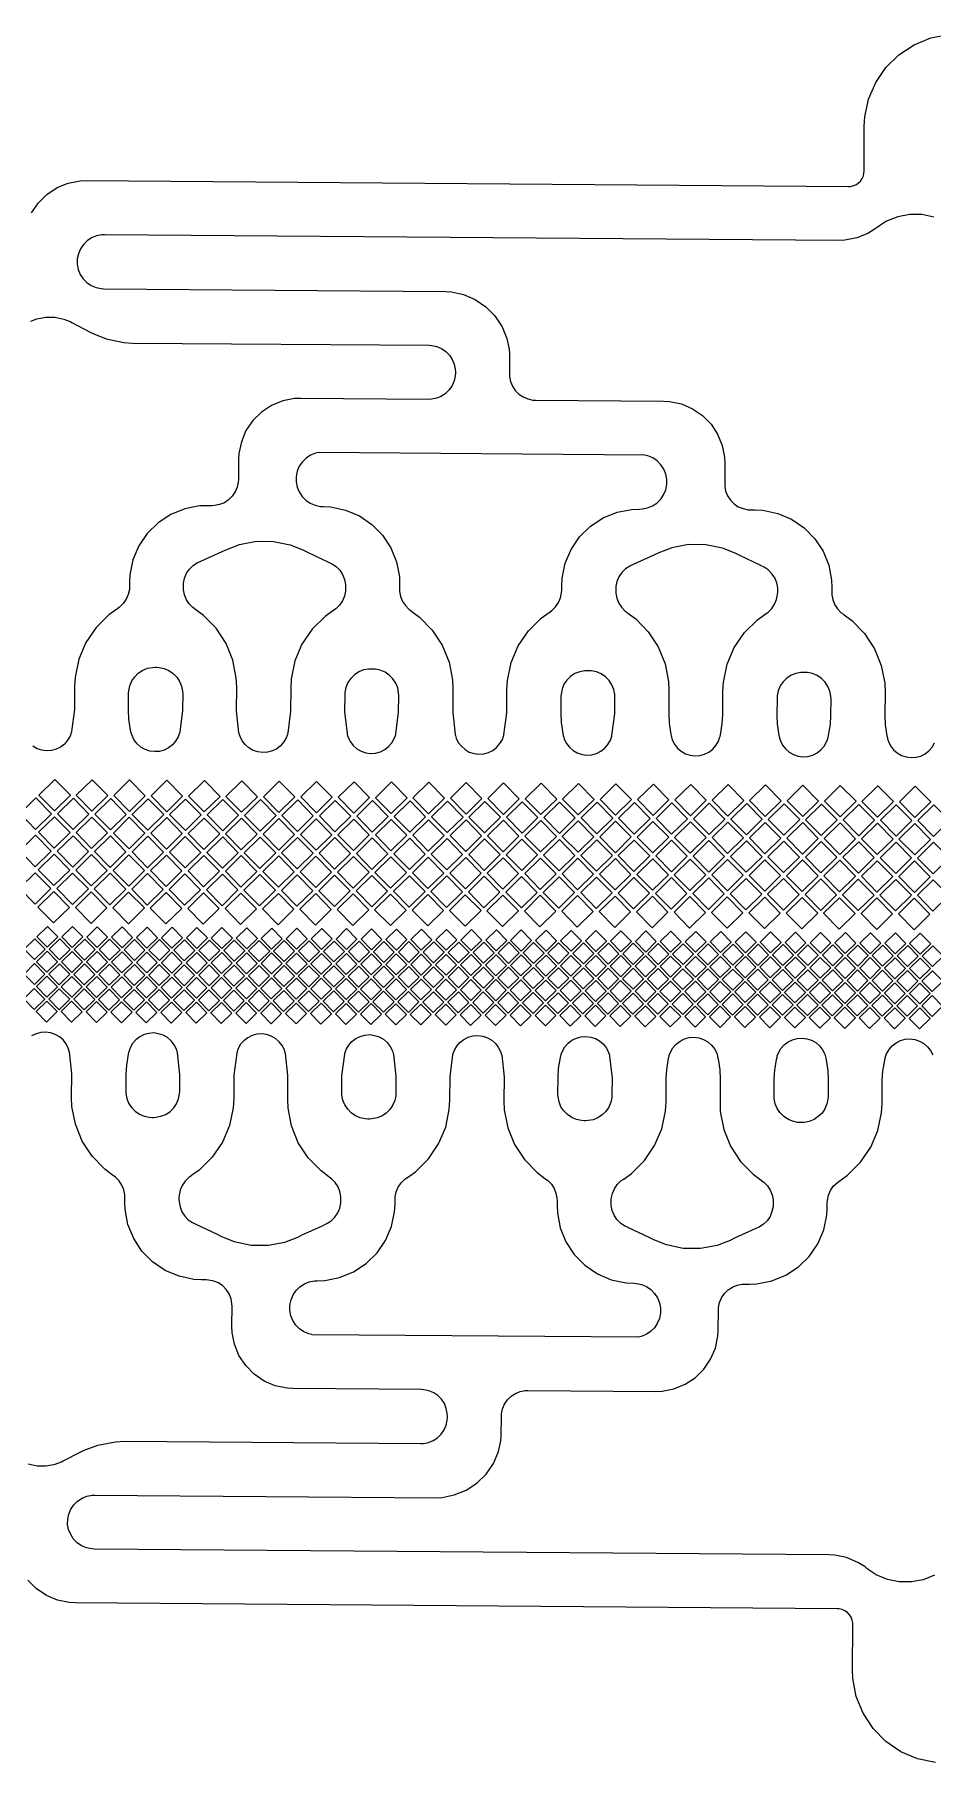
# Model space of a CAD drawing. Extents: x -7117 to 217883, y -155278 to 144722.
# Drawn here: x 76446 to 82843, y 119183 to 131498 of the extents above; entities that cross this region are included whole.
import ezdxf

# ---------------------------------------------------------------- set-up
doc = ezdxf.new("R2010")
doc.units = 13
doc.header["$MEASUREMENT"] = 0
doc.layers.add('2-light', color=80, linetype='Continuous')
doc.layers.add('3-dark', color=170, linetype='Continuous')

msp = doc.modelspace()

# ---------------------------------------------------------------- linework, layer by layer
at = {"layer": '2-light'}
for points in [[(76424, 130228), (76473, 130299), (76534, 130359), (76606, 130407), (76686, 130439), (76771, 130455), (76814, 130457), (76814, 130457), (82245, 130415), (82245, 130415), (82256, 130415), (82277, 130419), (82297, 130427), (82315, 130439), (82330, 130454), (82343, 130472), (82351, 130492), (82355, 130513), (82356, 130524), (82356, 130524), (82358, 130846), (82358, 130846), (82362, 130911), (82388, 131037), (82439, 131156), (82512, 131263), (82604, 131354), (82712, 131425), (82832, 131474), (82959, 131498)], [(82864, 119183), (82738, 119209), (82618, 119259), (82511, 119332), (82421, 119424), (82350, 119533), (82301, 119652), (82277, 119780), (82274, 119844), (82274, 119844), (82277, 120166), (82277, 120166), (82276, 120177), (82272, 120198), (82264, 120218), (82252, 120236), (82237, 120252), (82219, 120264), (82199, 120272), (82178, 120277), (82167, 120277), (82167, 120277), (76737, 120320), (76737, 120320), (76693, 120322), (76609, 120339), (76530, 120373), (76458, 120422), (76398, 120483)]]:
    msp.add_lwpolyline(points, dxfattribs=at)
at = {"layer": '3-dark'}
for points in [[(82853, 130197), (82768, 130215), (82682, 130215), (82597, 130199), (82517, 130167), (82465, 130135), (82450, 130124), (82436, 130113), (82384, 130081), (82304, 130048), (82219, 130032), (82176, 130030), (76943, 130071), (76924, 130070), (76887, 130063), (76852, 130049), (76821, 130028), (76794, 130002), (76773, 129971), (76758, 129936), (76750, 129899), (76750, 129861), (76757, 129824), (76771, 129789), (76792, 129758), (76818, 129731), (76850, 129710), (76884, 129695), (76921, 129687), (76940, 129686), (79377, 129667), (79417, 129664), (79501, 129646), (79585, 129610), (79662, 129558), (79726, 129493), (79777, 129416), (79811, 129331), (79827, 129255), (79830, 129224), (79829, 129081), (79829, 129062), (79836, 129026), (79850, 128992), (79870, 128962), (79896, 128935), (79926, 128915), (79960, 128901), (79996, 128893), (80014, 128892), (80927, 128885), (80970, 128882), (81055, 128865), (81134, 128831), (81205, 128783), (81266, 128721), (81313, 128649), (81346, 128569), (81362, 128485), (81364, 128442), (81363, 128299), (81363, 128280), (81370, 128244), (81384, 128210), (81404, 128180), (81430, 128153), (81460, 128133), (81494, 128119), (81530, 128111), (81548, 128110), (81581, 128110), (81635, 128107), (81741, 128085), (81840, 128043), (81929, 127982), (82005, 127905), (82064, 127815), (82104, 127715), (82125, 127609), (82127, 127556), (82126, 127523), (82127, 127504), (82134, 127468), (82148, 127434), (82168, 127404), (82194, 127377), (82209, 127366), (82210, 127365), (82214, 127363), (82269, 127322), (82359, 127229), (82430, 127121), (82479, 127001), (82503, 126874), (82506, 126810), (82505, 126642), (82507, 126577), (82519, 126499), (82522, 126486), (82523, 126482), (82524, 126479), (82530, 126459), (82545, 126428), (82567, 126401), (82593, 126378), (82623, 126360), (82656, 126349), (82691, 126345), (82726, 126347), (82760, 126356), (82791, 126372), (82818, 126393), (82841, 126420), (82859, 126450)], [(76419, 129455), (76463, 129472), (76527, 129484), (76591, 129483), (76655, 129470), (76699, 129453), (76712, 129446), (76841, 129377), (76868, 129364), (76956, 129329), (77082, 129303), (77147, 129299), (79258, 129283), (79276, 129282), (79312, 129274), (79346, 129260), (79376, 129240), (79402, 129213), (79422, 129183), (79436, 129149), (79443, 129113), (79444, 129095), (79444, 129084), (79443, 129065), (79435, 129029), (79421, 128996), (79400, 128965), (79374, 128940), (79343, 128919), (79309, 128906), (79273, 128899), (79255, 128898), (78342, 128905), (78299, 128903), (78214, 128887), (78134, 128855), (78062, 128807), (78001, 128747), (77952, 128676), (77919, 128596), (77901, 128512), (77899, 128469), (77898, 128326), (77897, 128307), (77889, 128271), (77875, 128238), (77854, 128207), (77828, 128182), (77798, 128161), (77764, 128148), (77728, 128141), (77709, 128140), (77676, 128140), (77622, 128138), (77516, 128118), (77416, 128077), (77326, 128018), (77249, 127943), (77189, 127853), (77147, 127754), (77125, 127648), (77122, 127595), (77122, 127562), (77121, 127543), (77113, 127507), (77099, 127474), (77078, 127443), (77052, 127418), (77036, 127406), (77035, 127406), (77032, 127403), (76976, 127363), (76884, 127272), (76811, 127165), (76761, 127046), (76735, 126919), (76731, 126855), (76730, 126687), (76710, 126531), (76709, 126527), (76707, 126521), (76699, 126498), (76681, 126468), (76659, 126441), (76631, 126420), (76600, 126404), (76566, 126395), (76531, 126393), (76497, 126397), (76464, 126408), (76433, 126426)], [(76401, 121310), (76464, 121297), (76529, 121297), (76593, 121309), (76637, 121325), (76650, 121332), (76780, 121399), (76807, 121412), (76896, 121445), (77023, 121469), (77087, 121472), (79199, 121455), (79217, 121456), (79253, 121463), (79287, 121477), (79317, 121497), (79344, 121523), (79364, 121553), (79379, 121587), (79386, 121623), (79387, 121641), (79387, 121652), (79386, 121670), (79379, 121706), (79366, 121740), (79346, 121771), (79320, 121797), (79290, 121818), (79256, 121832), (79220, 121839), (79202, 121840), (78289, 121847), (78245, 121850), (78161, 121867), (78082, 121901), (78010, 121950), (77950, 122011), (77902, 122083), (77870, 122163), (77854, 122248), (77852, 122291), (77853, 122434), (77852, 122452), (77846, 122488), (77832, 122522), (77812, 122553), (77786, 122579), (77756, 122600), (77722, 122614), (77686, 122621), (77668, 122622), (77635, 122623), (77581, 122626), (77475, 122648), (77376, 122690), (77287, 122750), (77211, 122827), (77152, 122917), (77111, 123017), (77091, 123123), (77089, 123177), (77089, 123210), (77088, 123228), (77082, 123264), (77068, 123298), (77048, 123329), (77022, 123355), (77006, 123367), (77005, 123367), (77002, 123369), (76947, 123411), (76856, 123503), (76785, 123611), (76737, 123731), (76712, 123858), (76710, 123923), (76711, 124091), (76694, 124247), (76693, 124250), (76692, 124253), (76686, 124273), (76670, 124304), (76649, 124332), (76623, 124355), (76592, 124372), (76559, 124383), (76525, 124388), (76490, 124385), (76456, 124376), (76425, 124361)], [(82858, 120517), (82778, 120485), (82694, 120469), (82607, 120469), (82523, 120487), (82443, 120521), (82392, 120554), (82377, 120565), (82363, 120576), (82311, 120609), (82232, 120643), (82147, 120660), (82104, 120663), (76872, 120703), (76853, 120705), (76816, 120712), (76781, 120727), (76750, 120748), (76723, 120775), (76703, 120807), (76688, 120842), (76681, 120879), (76682, 120916), (76689, 120953), (76704, 120988), (76725, 121019), (76752, 121046), (76784, 121066), (76819, 121081), (76856, 121088), (76875, 121088), (79311, 121069), (79351, 121072), (79435, 121089), (79521, 121123), (79598, 121174), (79663, 121238), (79715, 121314), (79751, 121399), (79768, 121475), (79771, 121506), (79772, 121649), (79773, 121667), (79781, 121703), (79795, 121737), (79815, 121767), (79842, 121793), (79872, 121813), (79906, 121827), (79942, 121834), (79961, 121834), (80873, 121827), (80917, 121829), (81001, 121845), (81081, 121878), (81153, 121925), (81215, 121985), (81263, 122057), (81297, 122136), (81314, 122221), (81317, 122264), (81318, 122407), (81319, 122425), (81327, 122461), (81341, 122495), (81361, 122525), (81388, 122551), (81418, 122571), (81452, 122585), (81488, 122592), (81506, 122592), (81539, 122592), (81593, 122594), (81699, 122615), (81799, 122655), (81889, 122714), (81966, 122790), (82027, 122879), (82069, 122978), (82091, 123084), (82094, 123138), (82094, 123171), (82095, 123189), (82102, 123225), (82117, 123259), (82137, 123289), (82164, 123315), (82179, 123326), (82180, 123327), (82184, 123329), (82239, 123369), (82331, 123460), (82404, 123567), (82455, 123686), (82481, 123813), (82485, 123878), (82486, 124046), (82490, 124110), (82503, 124188), (82506, 124201), (82507, 124205), (82508, 124212), (82517, 124234), (82534, 124265), (82557, 124291), (82585, 124312), (82616, 124328), (82650, 124337), (82684, 124340), (82719, 124335), (82752, 124324), (82782, 124307), (82809, 124284), (82830, 124256), (82846, 124225)]]:
    msp.add_lwpolyline(points, dxfattribs=at)
for points in [[(79789, 126503), (79790, 126507), (79810, 126663), (79811, 126831), (79815, 126895), (79841, 127022), (79891, 127141), (79964, 127248), (80056, 127339), (80112, 127379), (80115, 127381), (80116, 127382), (80132, 127394), (80158, 127419), (80179, 127450), (80193, 127483), (80201, 127519), (80202, 127538), (80202, 127571), (80205, 127624), (80227, 127730), (80269, 127829), (80329, 127918), (80406, 127994), (80496, 128053), (80596, 128094), (80702, 128114), (80756, 128116), (80775, 128117), (80812, 128124), (80848, 128138), (80879, 128159), (80907, 128186), (80928, 128217), (80943, 128252), (80950, 128290), (80951, 128328), (80944, 128365), (80929, 128400), (80908, 128432), (80882, 128459), (80850, 128480), (80815, 128495), (80795, 128501), (80792, 128501), (78471, 128519), (78469, 128519), (78448, 128514), (78413, 128499), (78381, 128479), (78354, 128452), (78332, 128421), (78318, 128385), (78310, 128348), (78310, 128310), (78317, 128273), (78331, 128238), (78352, 128206), (78378, 128179), (78410, 128157), (78445, 128143), (78482, 128135), (78501, 128134), (78555, 128131), (78661, 128109), (78760, 128067), (78849, 128006), (78925, 127929), (78984, 127839), (79024, 127739), (79045, 127634), (79047, 127580), (79047, 127547), (79047, 127528), (79054, 127492), (79068, 127458), (79088, 127428), (79114, 127401), (79129, 127390), (79130, 127389), (79134, 127387), (79189, 127346), (79279, 127254), (79351, 127145), (79399, 127025), (79423, 126898), (79426, 126834), (79425, 126666), (79442, 126510), (79443, 126506), (79444, 126503), (79450, 126483), (79465, 126452), (79487, 126425), (79513, 126402), (79543, 126384), (79577, 126373), (79611, 126369), (79646, 126371), (79680, 126380), (79711, 126396), (79738, 126417), (79761, 126444), (79779, 126474), (79787, 126497)], [(77903, 126518), (77902, 126522), (77885, 126678), (77886, 126846), (77883, 126910), (77859, 127038), (77811, 127157), (77740, 127266), (77649, 127358), (77594, 127399), (77590, 127401), (77589, 127402), (77574, 127414), (77548, 127440), (77528, 127470), (77514, 127504), (77507, 127540), (77507, 127559), (77507, 127570), (77508, 127588), (77515, 127624), (77529, 127658), (77550, 127688), (77576, 127714), (77607, 127734), (77627, 127743), (77630, 127744), (77782, 127813), (77815, 127829), (77906, 127864), (78026, 127887), (78148, 127886), (78267, 127861), (78358, 127825), (78390, 127808), (78541, 127737), (78544, 127736), (78564, 127726), (78594, 127706), (78620, 127680), (78640, 127649), (78654, 127615), (78661, 127579), (78662, 127561), (78662, 127550), (78661, 127531), (78653, 127495), (78639, 127462), (78618, 127431), (78592, 127406), (78576, 127394), (78575, 127394), (78572, 127391), (78516, 127351), (78424, 127260), (78351, 127153), (78301, 127034), (78275, 126907), (78271, 126843), (78271, 126843), (78270, 126675), (78250, 126519), (78249, 126515), (78247, 126509), (78239, 126486), (78221, 126456), (78199, 126429), (78171, 126408), (78140, 126392), (78106, 126383), (78071, 126381), (78037, 126385), (78003, 126396), (77973, 126414), (77947, 126437), (77926, 126464), (77910, 126495), (77904, 126515)], [(81329, 126491), (81330, 126495), (81333, 126508), (81346, 126586), (81350, 126651), (81351, 126819), (81355, 126883), (81381, 127010), (81431, 127129), (81504, 127236), (81596, 127327), (81652, 127367), (81655, 127369), (81656, 127370), (81672, 127382), (81698, 127407), (81719, 127438), (81733, 127471), (81740, 127507), (81742, 127526), (81742, 127537), (81741, 127555), (81734, 127591), (81720, 127625), (81700, 127655), (81674, 127682), (81644, 127702), (81624, 127711), (81621, 127713), (81470, 127784), (81438, 127801), (81347, 127837), (81228, 127862), (81106, 127863), (80986, 127840), (80895, 127805), (80862, 127789), (80710, 127720), (80707, 127719), (80687, 127710), (80656, 127690), (80630, 127664), (80609, 127634), (80595, 127600), (80588, 127564), (80587, 127546), (80587, 127535), (80587, 127516), (80594, 127480), (80608, 127446), (80628, 127416), (80654, 127389), (80669, 127378), (80670, 127377), (80674, 127375), (80729, 127334), (80819, 127242), (80890, 127133), (80939, 127013), (80963, 126886), (80966, 126822), (80966, 126822), (80965, 126654), (80967, 126589), (80979, 126511), (80982, 126498), (80983, 126494), (80984, 126491), (80990, 126471), (81005, 126440), (81027, 126413), (81053, 126390), (81083, 126372), (81116, 126361), (81151, 126357), (81186, 126359), (81220, 126368), (81251, 126384), (81278, 126405), (81301, 126432), (81319, 126462), (81327, 126485)], [(77133, 126524), (77132, 126528), (77129, 126541), (77117, 126619), (77115, 126684), (77116, 126803), (77117, 126821), (77124, 126857), (77138, 126891), (77159, 126921), (77185, 126947), (77216, 126967), (77250, 126981), (77286, 126987), (77304, 126988), (77315, 126988), (77333, 126987), (77369, 126980), (77403, 126965), (77433, 126945), (77459, 126919), (77479, 126888), (77493, 126854), (77500, 126818), (77501, 126800), (77500, 126681), (77480, 126525), (77479, 126521), (77477, 126515), (77469, 126492), (77451, 126462), (77429, 126435), (77401, 126414), (77370, 126398), (77336, 126389), (77301, 126387), (77267, 126391), (77234, 126402), (77203, 126420), (77177, 126443), (77156, 126470), (77140, 126501), (77134, 126521)], [(79019, 126509), (79020, 126513), (79040, 126669), (79041, 126788), (79040, 126806), (79033, 126842), (79019, 126876), (78999, 126907), (78973, 126933), (78943, 126953), (78909, 126968), (78873, 126975), (78855, 126976), (78844, 126976), (78826, 126975), (78790, 126969), (78756, 126955), (78725, 126935), (78699, 126909), (78678, 126879), (78664, 126845), (78657, 126809), (78656, 126791), (78655, 126672), (78672, 126516), (78673, 126512), (78674, 126509), (78680, 126489), (78696, 126458), (78717, 126431), (78743, 126408), (78773, 126390), (78807, 126379), (78841, 126375), (78876, 126377), (78910, 126386), (78941, 126402), (78968, 126423), (78991, 126450), (79009, 126480), (79017, 126503)], [(80559, 126497), (80560, 126501), (80580, 126657), (80581, 126776), (80580, 126794), (80573, 126830), (80559, 126864), (80539, 126895), (80513, 126921), (80483, 126941), (80449, 126956), (80413, 126963), (80395, 126964), (80384, 126964), (80366, 126963), (80330, 126956), (80296, 126943), (80265, 126923), (80239, 126897), (80218, 126867), (80204, 126833), (80197, 126797), (80196, 126779), (80195, 126660), (80197, 126595), (80209, 126517), (80212, 126504), (80213, 126500), (80214, 126497), (80220, 126477), (80235, 126446), (80257, 126419), (80283, 126396), (80313, 126378), (80347, 126367), (80381, 126363), (80416, 126365), (80450, 126374), (80481, 126390), (80508, 126411), (80531, 126438), (80549, 126468), (80557, 126491)], [(82099, 126485), (82100, 126489), (82103, 126502), (82116, 126580), (82120, 126645), (82121, 126764), (82120, 126782), (82113, 126818), (82099, 126852), (82079, 126883), (82053, 126909), (82023, 126929), (81989, 126944), (81953, 126951), (81935, 126952), (81924, 126952), (81906, 126951), (81870, 126944), (81836, 126931), (81805, 126911), (81779, 126885), (81758, 126855), (81744, 126821), (81737, 126785), (81736, 126767), (81735, 126648), (81737, 126583), (81749, 126505), (81752, 126492), (81753, 126488), (81754, 126485), (81760, 126465), (81775, 126434), (81797, 126407), (81823, 126384), (81853, 126366), (81886, 126355), (81921, 126351), (81956, 126353), (81990, 126362), (82021, 126378), (82048, 126399), (82071, 126426), (82089, 126456), (82097, 126479)], [(76701, 126076), (76588, 125965), (76476, 126078), (76589, 126189)], [(76967, 126074), (76854, 125963), (76743, 126076), (76856, 126187)], [(77234, 126072), (77121, 125961), (77010, 126074), (77123, 126185)], [(77500, 126070), (77387, 125959), (77276, 126072), (77389, 126183)], [(77767, 126068), (77654, 125957), (77543, 126070), (77656, 126181)], [(78033, 126066), (77921, 125955), (77809, 126068), (77922, 126179)], [(78300, 126064), (78187, 125953), (78076, 126066), (78189, 126177)], [(78567, 126062), (78454, 125951), (78342, 126064), (78455, 126175)], [(78833, 126060), (78720, 125949), (78609, 126062), (78722, 126173)], [(79100, 126058), (78987, 125946), (78876, 126059), (78989, 126171)], [(79366, 126056), (79253, 125944), (79142, 126057), (79255, 126169)], [(79633, 126054), (79520, 125942), (79409, 126055), (79522, 126166)], [(79899, 126051), (79786, 125940), (79675, 126053), (79788, 126164)], [(80166, 126049), (80053, 125938), (79942, 126051), (80055, 126162)], [(80433, 126047), (80320, 125936), (80208, 126049), (80321, 126160)], [(80699, 126045), (80586, 125934), (80475, 126047), (80588, 126158)], [(80966, 126043), (80853, 125932), (80742, 126045), (80855, 126156)], [(81232, 126041), (81119, 125930), (81008, 126043), (81121, 126154)], [(81499, 126039), (81386, 125928), (81275, 126041), (81388, 126152)], [(81765, 126037), (81652, 125926), (81541, 126039), (81654, 126150)], [(82032, 126035), (81919, 125924), (81808, 126037), (81921, 126148)], [(82299, 126033), (82186, 125922), (82074, 126034), (82187, 126146)], [(82565, 126031), (82452, 125919), (82341, 126032), (82454, 126144)], [(82832, 126029), (82719, 125917), (82608, 126030), (82720, 126141)], [(76566, 125944), (76453, 125833), (76342, 125946), (76455, 126057)], [(76833, 125942), (76720, 125831), (76609, 125944), (76722, 126055)], [(77099, 125940), (76986, 125829), (76875, 125942), (76988, 126053)], [(77366, 125938), (77253, 125827), (77142, 125940), (77255, 126051)], [(77633, 125936), (77520, 125825), (77408, 125938), (77521, 126049)], [(77899, 125934), (77786, 125823), (77675, 125936), (77788, 126047)], [(78166, 125932), (78053, 125820), (77942, 125933), (78055, 126045)], [(78432, 125930), (78319, 125818), (78208, 125931), (78321, 126043)], [(78699, 125928), (78586, 125816), (78475, 125929), (78588, 126040)], [(78965, 125925), (78852, 125814), (78741, 125927), (78854, 126038)], [(79232, 125923), (79119, 125812), (79008, 125925), (79121, 126036)], [(79499, 125921), (79386, 125810), (79274, 125923), (79387, 126034)], [(79765, 125919), (79652, 125808), (79541, 125921), (79654, 126032)], [(80032, 125917), (79919, 125806), (79808, 125919), (79920, 126030)], [(80298, 125915), (80185, 125804), (80074, 125917), (80187, 126028)], [(80565, 125913), (80452, 125802), (80341, 125915), (80454, 126026)], [(80831, 125911), (80718, 125800), (80607, 125913), (80720, 126024)], [(81098, 125909), (80985, 125798), (80874, 125911), (80987, 126022)], [(81365, 125907), (81252, 125796), (81140, 125908), (81253, 126020)], [(81631, 125905), (81518, 125793), (81407, 125906), (81520, 126018)], [(81898, 125903), (81785, 125791), (81674, 125904), (81786, 126015)], [(82164, 125900), (82051, 125789), (81940, 125902), (82053, 126013)], [(82431, 125898), (82318, 125787), (82207, 125900), (82320, 126011)], [(82697, 125896), (82584, 125785), (82473, 125898), (82586, 126009)], [(82964, 125894), (82851, 125783), (82740, 125896), (82853, 126007)], [(76699, 125810), (76586, 125699), (76474, 125812), (76587, 125923)], [(76965, 125808), (76852, 125697), (76741, 125810), (76854, 125921)], [(77232, 125806), (77119, 125694), (77008, 125807), (77120, 125919)], [(77498, 125804), (77385, 125692), (77274, 125805), (77387, 125917)], [(77765, 125802), (77652, 125690), (77541, 125803), (77654, 125914)], [(78031, 125799), (77918, 125688), (77807, 125801), (77920, 125912)], [(78298, 125797), (78185, 125686), (78074, 125799), (78187, 125910)], [(78565, 125795), (78452, 125684), (78340, 125797), (78453, 125908)], [(78831, 125793), (78718, 125682), (78607, 125795), (78720, 125906)], [(79098, 125791), (78985, 125680), (78874, 125793), (78986, 125904)], [(79364, 125789), (79251, 125678), (79140, 125791), (79253, 125902)], [(79631, 125787), (79518, 125676), (79407, 125789), (79520, 125900)], [(79897, 125785), (79784, 125674), (79673, 125787), (79786, 125898)], [(80164, 125783), (80051, 125672), (79940, 125785), (80053, 125896)], [(80430, 125781), (80318, 125670), (80206, 125782), (80319, 125894)], [(80697, 125779), (80584, 125667), (80473, 125780), (80586, 125892)], [(80964, 125777), (80851, 125665), (80739, 125778), (80852, 125889)], [(81230, 125774), (81117, 125663), (81006, 125776), (81119, 125887)], [(81497, 125772), (81384, 125661), (81273, 125774), (81386, 125885)], [(81763, 125770), (81650, 125659), (81539, 125772), (81652, 125883)], [(82030, 125768), (81917, 125657), (81806, 125770), (81919, 125881)], [(82296, 125766), (82184, 125655), (82072, 125768), (82185, 125879)], [(82563, 125764), (82450, 125653), (82339, 125766), (82452, 125877)], [(82830, 125762), (82717, 125651), (82605, 125764), (82718, 125875)], [(76564, 125678), (76451, 125566), (76340, 125679), (76453, 125791)], [(76831, 125676), (76718, 125564), (76607, 125677), (76720, 125788)], [(77097, 125673), (76984, 125562), (76873, 125675), (76986, 125786)], [(77364, 125671), (77251, 125560), (77140, 125673), (77253, 125784)], [(77630, 125669), (77518, 125558), (77406, 125671), (77519, 125782)], [(77897, 125667), (77784, 125556), (77673, 125669), (77786, 125780)], [(78164, 125665), (78051, 125554), (77939, 125667), (78052, 125778)], [(78430, 125663), (78317, 125552), (78206, 125665), (78319, 125776)], [(78697, 125661), (78584, 125550), (78473, 125663), (78586, 125774)], [(78963, 125659), (78850, 125548), (78739, 125661), (78852, 125772)], [(79230, 125657), (79117, 125546), (79006, 125659), (79119, 125770)], [(79496, 125655), (79384, 125544), (79272, 125656), (79385, 125768)], [(79763, 125653), (79650, 125541), (79539, 125654), (79652, 125766)], [(80030, 125651), (79917, 125539), (79805, 125652), (79918, 125763)], [(80296, 125648), (80183, 125537), (80072, 125650), (80185, 125761)], [(80563, 125646), (80450, 125535), (80339, 125648), (80452, 125759)], [(80829, 125644), (80716, 125533), (80605, 125646), (80718, 125757)], [(81096, 125642), (80983, 125531), (80872, 125644), (80985, 125755)], [(81362, 125640), (81249, 125529), (81138, 125642), (81251, 125753)], [(81629, 125638), (81516, 125527), (81405, 125640), (81518, 125751)], [(81896, 125636), (81783, 125525), (81671, 125638), (81784, 125749)], [(82162, 125634), (82049, 125523), (81938, 125636), (82051, 125747)], [(82429, 125632), (82316, 125521), (82205, 125634), (82318, 125745)], [(82695, 125630), (82582, 125519), (82471, 125631), (82584, 125743)], [(82962, 125628), (82849, 125516), (82738, 125629), (82851, 125741)], [(76696, 125543), (76585, 125656), (76472, 125545), (76584, 125432)], [(76963, 125541), (76852, 125654), (76739, 125543), (76850, 125430)], [(77230, 125539), (77118, 125652), (77005, 125541), (77117, 125428)], [(77496, 125537), (77385, 125650), (77272, 125539), (77383, 125426)], [(77763, 125535), (77652, 125648), (77539, 125537), (77650, 125424)], [(78029, 125533), (77918, 125646), (77805, 125535), (77916, 125422)], [(78296, 125531), (78185, 125644), (78072, 125533), (78183, 125420)], [(78562, 125529), (78451, 125642), (78338, 125530), (78449, 125418)], [(78829, 125527), (78718, 125640), (78605, 125528), (78716, 125415)], [(79096, 125525), (78984, 125637), (78871, 125526), (78983, 125413)], [(79362, 125522), (79251, 125635), (79138, 125524), (79249, 125411)], [(79629, 125520), (79518, 125633), (79405, 125522), (79516, 125409)], [(79895, 125518), (79784, 125631), (79671, 125520), (79782, 125407)], [(80162, 125516), (80051, 125629), (79938, 125518), (80049, 125405)], [(80428, 125514), (80317, 125627), (80204, 125516), (80315, 125403)], [(80695, 125512), (80584, 125625), (80471, 125514), (80582, 125401)], [(80962, 125510), (80850, 125623), (80737, 125512), (80849, 125399)], [(81228, 125508), (81117, 125621), (81004, 125510), (81115, 125397)], [(81495, 125506), (81383, 125619), (81271, 125508), (81382, 125395)], [(81761, 125504), (81650, 125617), (81537, 125505), (81648, 125393)], [(76449, 125300), (76562, 125411), (76451, 125524), (76338, 125413)], [(76716, 125298), (76829, 125409), (76717, 125522), (76605, 125411)], [(76982, 125296), (77095, 125407), (76984, 125520), (76871, 125409)], [(77249, 125294), (77362, 125405), (77251, 125518), (77138, 125407)], [(77515, 125292), (77628, 125403), (77517, 125516), (77404, 125404)], [(77782, 125289), (77895, 125401), (77784, 125514), (77671, 125402)], [(78049, 125287), (78162, 125399), (78050, 125511), (77937, 125400)], [(78315, 125285), (78428, 125396), (78317, 125509), (78204, 125398)], [(78582, 125283), (78695, 125394), (78583, 125507), (78471, 125396)], [(78848, 125281), (78961, 125392), (78850, 125505), (78737, 125394)], [(79115, 125279), (79228, 125390), (79117, 125503), (79004, 125392)], [(79381, 125277), (79494, 125388), (79383, 125501), (79270, 125390)], [(79648, 125275), (79761, 125386), (79650, 125499), (79537, 125388)], [(79915, 125273), (80028, 125384), (79916, 125497), (79803, 125386)], [(80181, 125271), (80294, 125382), (80183, 125495), (80070, 125384)], [(80448, 125269), (80561, 125380), (80449, 125493), (80337, 125382)], [(82028, 125502), (81917, 125615), (81804, 125503), (81915, 125390)], [(82294, 125500), (82183, 125613), (82070, 125501), (82181, 125388)], [(82561, 125497), (82450, 125610), (82337, 125499), (82448, 125386)], [(82828, 125495), (82716, 125608), (82603, 125497), (82715, 125384)], [(76694, 125277), (76583, 125390), (76470, 125278), (76581, 125166)], [(76961, 125275), (76850, 125388), (76737, 125276), (76848, 125163)], [(77228, 125273), (77116, 125385), (77003, 125274), (77115, 125161)], [(77494, 125270), (77383, 125383), (77270, 125272), (77381, 125159)], [(77761, 125268), (77649, 125381), (77537, 125270), (77648, 125157)], [(78027, 125266), (77916, 125379), (77803, 125268), (77914, 125155)], [(78294, 125264), (78183, 125377), (78070, 125266), (78181, 125153)], [(78560, 125262), (78449, 125375), (78336, 125264), (78447, 125151)], [(78827, 125260), (78716, 125373), (78603, 125262), (78714, 125149)], [(79093, 125258), (78982, 125371), (78869, 125260), (78981, 125147)], [(79360, 125256), (79249, 125369), (79136, 125258), (79247, 125145)], [(80714, 125267), (80827, 125378), (80716, 125491), (80603, 125379)], [(80981, 125264), (81094, 125376), (80983, 125489), (80870, 125377)], [(81247, 125262), (81360, 125374), (81249, 125487), (81136, 125375)], [(81514, 125260), (81627, 125371), (81516, 125484), (81403, 125373)], [(81781, 125258), (81893, 125369), (81782, 125482), (81669, 125371)], [(82047, 125256), (82160, 125367), (82049, 125480), (81936, 125369)], [(82314, 125254), (82427, 125365), (82315, 125478), (82202, 125367)], [(82580, 125252), (82693, 125363), (82582, 125476), (82469, 125365)], [(82847, 125250), (82960, 125361), (82849, 125474), (82736, 125363)], [(79627, 125254), (79515, 125367), (79402, 125256), (79514, 125143)], [(79893, 125252), (79782, 125365), (79669, 125253), (79780, 125141)], [(80160, 125250), (80049, 125363), (79936, 125251), (80047, 125138)], [(80426, 125248), (80315, 125361), (80202, 125249), (80313, 125136)], [(80693, 125245), (80582, 125358), (80469, 125247), (80580, 125134)], [(80959, 125243), (80848, 125356), (80735, 125245), (80847, 125132)], [(81226, 125241), (81115, 125354), (81002, 125243), (81113, 125130)], [(81493, 125239), (81381, 125352), (81268, 125241), (81380, 125128)], [(81759, 125237), (81648, 125350), (81535, 125239), (81646, 125126)], [(82026, 125235), (81915, 125348), (81802, 125237), (81913, 125124)], [(82292, 125233), (82181, 125346), (82068, 125235), (82179, 125122)], [(82559, 125231), (82448, 125344), (82335, 125233), (82446, 125120)], [(82825, 125229), (82714, 125342), (82601, 125231), (82713, 125118)], [(76611, 125067), (76536, 124993), (76462, 125068), (76537, 125142)], [(76789, 125066), (76713, 124991), (76639, 125067), (76715, 125141)], [(76966, 125064), (76891, 124990), (76817, 125065), (76892, 125139)], [(77144, 125063), (77069, 124989), (76995, 125064), (77070, 125138)], [(77322, 125061), (77246, 124987), (77172, 125063), (77248, 125137)], [(77499, 125060), (77424, 124986), (77350, 125061), (77425, 125135)], [(77677, 125059), (77602, 124984), (77528, 125060), (77603, 125134)], [(77855, 125057), (77780, 124983), (77705, 125058), (77781, 125133)], [(78033, 125056), (77957, 124982), (77883, 125057), (77958, 125131)], [(78210, 125054), (78135, 124980), (78061, 125056), (78136, 125130)], [(78388, 125053), (78313, 124979), (78239, 125054), (78314, 125128)], [(78566, 125052), (78490, 124978), (78416, 125053), (78492, 125127)], [(78743, 125050), (78668, 124976), (78594, 125051), (78669, 125126)], [(78921, 125049), (78846, 124975), (78772, 125050), (78847, 125124)], [(79099, 125047), (79024, 124973), (78949, 125049), (79025, 125123)], [(76521, 124979), (76446, 124905), (76372, 124980), (76447, 125054)], [(76699, 124977), (76624, 124903), (76550, 124979), (76625, 125053)], [(76877, 124976), (76802, 124902), (76727, 124977), (76803, 125051)], [(77055, 124975), (76979, 124900), (76905, 124976), (76980, 125050)], [(77232, 124973), (77157, 124899), (77083, 124974), (77158, 125049)], [(77410, 124972), (77335, 124898), (77261, 124973), (77336, 125047)], [(77588, 124970), (77512, 124896), (77438, 124972), (77514, 125046)], [(77765, 124969), (77690, 124895), (77616, 124970), (77691, 125044)], [(77943, 124968), (77868, 124894), (77794, 124969), (77869, 125043)], [(78121, 124966), (78045, 124892), (77971, 124967), (78047, 125042)], [(78299, 124965), (78223, 124891), (78149, 124966), (78224, 125040)], [(78476, 124963), (78401, 124889), (78327, 124965), (78402, 125039)], [(78654, 124962), (78579, 124888), (78504, 124963), (78580, 125037)], [(78832, 124961), (78756, 124887), (78682, 124962), (78758, 125036)], [(79009, 124959), (78934, 124885), (78860, 124960), (78935, 125035)], [(79187, 124958), (79112, 124884), (79038, 124959), (79113, 125033)], [(79277, 125046), (79201, 124972), (79127, 125047), (79202, 125121)], [(79365, 124957), (79289, 124882), (79215, 124958), (79291, 125032)], [(79454, 125045), (79379, 124971), (79305, 125046), (79380, 125120)], [(79542, 124955), (79467, 124881), (79393, 124956), (79468, 125030)], [(79632, 125043), (79557, 124969), (79483, 125044), (79558, 125119)], [(79720, 124954), (79645, 124880), (79571, 124955), (79646, 125029)], [(79810, 125042), (79734, 124968), (79660, 125043), (79736, 125117)], [(79898, 124952), (79823, 124878), (79748, 124954), (79824, 125028)], [(79987, 125041), (79912, 124966), (79838, 125042), (79913, 125116)], [(80076, 124951), (80000, 124877), (79926, 124952), (80001, 125026)], [(80165, 125039), (80090, 124965), (80016, 125040), (80091, 125114)], [(80253, 124950), (80178, 124875), (80104, 124951), (80179, 125025)], [(80343, 125038), (80268, 124964), (80193, 125039), (80269, 125113)], [(80431, 124948), (80356, 124874), (80282, 124949), (80357, 125024)], [(80521, 125036), (80445, 124962), (80371, 125038), (80446, 125112)], [(80609, 124947), (80533, 124873), (80459, 124948), (80535, 125022)], [(80698, 125035), (80623, 124961), (80549, 125036), (80624, 125110)], [(80786, 124945), (80711, 124871), (80637, 124947), (80712, 125021)], [(80876, 125034), (80801, 124959), (80727, 125035), (80802, 125109)], [(80964, 124944), (80889, 124870), (80815, 124945), (80890, 125019)], [(81054, 125032), (80978, 124958), (80904, 125033), (80980, 125108)], [(81142, 124943), (81067, 124869), (80992, 124944), (81068, 125018)], [(81231, 125031), (81156, 124957), (81082, 125032), (81157, 125106)], [(81320, 124941), (81244, 124867), (81170, 124942), (81245, 125017)], [(81409, 125029), (81334, 124955), (81260, 125031), (81335, 125105)], [(81497, 124940), (81422, 124866), (81348, 124941), (81423, 125015)], [(81587, 125028), (81512, 124954), (81437, 125029), (81513, 125103)], [(81675, 124939), (81600, 124864), (81526, 124940), (81601, 125014)], [(81765, 125027), (81689, 124953), (81615, 125028), (81690, 125102)], [(81853, 124937), (81777, 124863), (81703, 124938), (81779, 125012)], [(81942, 125025), (81867, 124951), (81793, 125026), (81868, 125101)], [(82030, 124936), (81955, 124862), (81881, 124937), (81956, 125011)], [(82120, 125024), (82045, 124950), (81971, 125025), (82046, 125099)], [(82208, 124934), (82133, 124860), (82059, 124936), (82134, 125010)], [(82298, 125023), (82222, 124948), (82148, 125024), (82224, 125098)], [(82386, 124933), (82311, 124859), (82236, 124934), (82312, 125008)], [(82475, 125021), (82400, 124947), (82326, 125022), (82401, 125096)], [(82564, 124932), (82488, 124857), (82414, 124933), (82489, 125007)], [(82653, 125020), (82578, 124946), (82504, 125021), (82579, 125095)], [(82741, 124930), (82666, 124856), (82592, 124931), (82667, 125005)], [(82831, 125018), (82756, 124944), (82681, 125020), (82757, 125094)], [(82919, 124929), (82844, 124855), (82770, 124930), (82845, 125004)], [(76520, 124801), (76445, 124727), (76371, 124802), (76446, 124876)], [(76610, 124889), (76534, 124815), (76460, 124890), (76535, 124965)], [(76787, 124888), (76712, 124814), (76638, 124889), (76713, 124963)], [(76965, 124886), (76890, 124812), (76816, 124888), (76891, 124962)], [(77143, 124885), (77067, 124811), (76993, 124886), (77069, 124960)], [(77320, 124884), (77245, 124810), (77171, 124885), (77246, 124959)], [(77498, 124882), (77423, 124808), (77349, 124883), (77424, 124958)], [(77676, 124881), (77601, 124807), (77526, 124882), (77602, 124956)], [(77854, 124879), (77778, 124805), (77704, 124881), (77779, 124955)], [(78031, 124878), (77956, 124804), (77882, 124879), (77957, 124953)], [(78209, 124877), (78134, 124803), (78060, 124878), (78135, 124952)], [(78387, 124875), (78311, 124801), (78237, 124876), (78313, 124951)], [(78564, 124874), (78489, 124800), (78415, 124875), (78490, 124949)], [(78742, 124873), (78667, 124798), (78593, 124874), (78668, 124948)], [(78920, 124871), (78844, 124797), (78770, 124872), (78846, 124946)], [(79098, 124870), (79022, 124796), (78948, 124871), (79023, 124945)], [(79275, 124868), (79200, 124794), (79126, 124870), (79201, 124944)], [(79453, 124867), (79378, 124793), (79303, 124868), (79379, 124942)], [(79631, 124866), (79555, 124791), (79481, 124867), (79557, 124941)], [(79808, 124864), (79733, 124790), (79659, 124865), (79734, 124940)], [(79986, 124863), (79911, 124789), (79837, 124864), (79912, 124938)], [(80164, 124861), (80088, 124787), (80014, 124863), (80090, 124937)], [(80341, 124860), (80266, 124786), (80192, 124861), (80267, 124935)], [(80519, 124859), (80444, 124785), (80370, 124860), (80445, 124934)], [(80697, 124857), (80622, 124783), (80547, 124858), (80623, 124933)], [(80875, 124856), (80799, 124782), (80725, 124857), (80800, 124931)], [(81052, 124855), (80977, 124780), (80903, 124856), (80978, 124930)], [(81230, 124853), (81155, 124779), (81081, 124854), (81156, 124928)], [(81408, 124852), (81332, 124778), (81258, 124853), (81334, 124927)], [(81585, 124850), (81510, 124776), (81436, 124852), (81511, 124926)], [(81763, 124849), (81688, 124775), (81614, 124850), (81689, 124924)], [(81941, 124848), (81866, 124773), (81791, 124849), (81867, 124923)], [(82119, 124846), (82043, 124772), (81969, 124847), (82044, 124921)], [(82296, 124845), (82221, 124771), (82147, 124846), (82222, 124920)], [(82474, 124843), (82399, 124769), (82325, 124845), (82400, 124919)], [(82652, 124842), (82576, 124768), (82502, 124843), (82578, 124917)], [(82829, 124841), (82754, 124767), (82680, 124842), (82755, 124916)], [(76608, 124711), (76534, 124787), (76459, 124713), (76533, 124637)], [(76698, 124800), (76622, 124726), (76548, 124801), (76624, 124875)], [(76786, 124710), (76711, 124636), (76636, 124711), (76712, 124785)], [(76875, 124798), (76800, 124724), (76726, 124799), (76801, 124874)], [(76964, 124709), (76888, 124635), (76814, 124710), (76889, 124784)], [(77053, 124797), (76978, 124723), (76904, 124798), (76979, 124872)], [(77141, 124707), (77067, 124783), (76992, 124709), (77066, 124633)], [(77231, 124795), (77156, 124721), (77081, 124797), (77157, 124871)], [(77319, 124706), (77245, 124781), (77170, 124707), (77244, 124632)], [(77409, 124794), (77333, 124720), (77259, 124795), (77334, 124869)], [(77497, 124705), (77423, 124780), (77347, 124706), (77421, 124630)], [(77586, 124793), (77511, 124719), (77437, 124794), (77512, 124868)], [(77674, 124703), (77600, 124778), (77525, 124704), (77599, 124629)], [(77764, 124791), (77689, 124717), (77615, 124793), (77690, 124867)], [(77852, 124702), (77778, 124777), (77703, 124703), (77777, 124628)], [(77942, 124790), (77866, 124716), (77792, 124791), (77868, 124865)], [(78030, 124700), (77955, 124626), (77880, 124702), (77956, 124776)], [(78119, 124789), (78044, 124714), (77970, 124790), (78045, 124864)], [(78208, 124699), (78132, 124625), (78058, 124700), (78133, 124774)], [(78297, 124787), (78222, 124713), (78148, 124788), (78223, 124862)], [(78385, 124698), (78311, 124773), (78236, 124699), (78310, 124623)], [(78475, 124786), (78400, 124712), (78325, 124787), (78401, 124861)], [(78563, 124696), (78489, 124772), (78414, 124697), (78488, 124622)], [(78653, 124784), (78577, 124710), (78503, 124786), (78578, 124860)], [(78741, 124695), (78667, 124770), (78591, 124696), (78665, 124621)], [(78830, 124783), (78755, 124709), (78681, 124784), (78756, 124858)], [(78918, 124693), (78844, 124769), (78769, 124695), (78843, 124619)], [(79008, 124782), (78933, 124707), (78859, 124783), (78934, 124857)], [(79096, 124692), (79022, 124767), (78947, 124693), (79021, 124618)], [(79186, 124780), (79110, 124706), (79036, 124781), (79112, 124856)], [(79274, 124691), (79199, 124617), (79124, 124692), (79200, 124766)], [(79363, 124779), (79288, 124705), (79214, 124780), (79289, 124854)], [(79452, 124689), (79376, 124615), (79302, 124690), (79377, 124765)], [(79541, 124777), (79466, 124703), (79392, 124779), (79467, 124853)], [(79629, 124688), (79555, 124763), (79480, 124689), (79554, 124614)], [(79719, 124776), (79644, 124702), (79569, 124777), (79645, 124851)], [(79807, 124687), (79733, 124762), (79658, 124688), (79732, 124612)], [(79897, 124775), (79821, 124701), (79747, 124776), (79822, 124850)], [(79985, 124685), (79911, 124760), (79835, 124686), (79909, 124611)], [(80074, 124773), (79999, 124699), (79925, 124774), (80000, 124849)], [(80162, 124684), (80088, 124759), (80013, 124685), (80087, 124610)], [(80252, 124772), (80177, 124698), (80103, 124773), (80178, 124847)], [(80340, 124682), (80266, 124758), (80191, 124684), (80265, 124608)], [(80430, 124771), (80354, 124696), (80280, 124772), (80356, 124846)], [(80518, 124681), (80443, 124607), (80368, 124682), (80444, 124756)], [(80607, 124769), (80532, 124695), (80458, 124770), (80533, 124844)], [(80696, 124680), (80620, 124605), (80546, 124681), (80621, 124755)], [(80785, 124768), (80710, 124694), (80636, 124769), (80711, 124843)], [(80873, 124678), (80799, 124753), (80724, 124679), (80798, 124604)], [(80963, 124766), (80887, 124692), (80813, 124768), (80889, 124842)], [(81140, 124765), (81065, 124691), (80991, 124766), (81066, 124840)], [(81318, 124764), (81243, 124689), (81169, 124765), (81244, 124839)], [(81496, 124762), (81421, 124688), (81346, 124763), (81422, 124837)], [(81674, 124761), (81598, 124687), (81524, 124762), (81599, 124836)], [(81851, 124759), (81776, 124685), (81702, 124761), (81777, 124835)], [(82029, 124758), (81954, 124684), (81880, 124759), (81955, 124833)], [(82207, 124757), (82131, 124683), (82057, 124758), (82133, 124832)], [(82384, 124755), (82309, 124681), (82235, 124756), (82310, 124831)], [(82562, 124754), (82487, 124680), (82413, 124755), (82488, 124829)], [(82740, 124752), (82665, 124678), (82590, 124754), (82666, 124828)], [(82918, 124751), (82842, 124677), (82768, 124752), (82843, 124826)], [(76443, 124549), (76519, 124623), (76444, 124699), (76369, 124625)], [(76696, 124622), (76622, 124697), (76547, 124623), (76621, 124548)], [(76874, 124621), (76799, 124546), (76725, 124622), (76800, 124696)], [(76902, 124620), (76976, 124545), (77052, 124619), (76978, 124694)], [(77154, 124544), (77229, 124618), (77155, 124693), (77080, 124619)], [(77332, 124542), (77407, 124616), (77333, 124692), (77258, 124618)], [(77510, 124541), (77585, 124615), (77511, 124690), (77435, 124616)], [(77687, 124539), (77763, 124614), (77688, 124689), (77613, 124615)], [(77940, 124612), (77866, 124688), (77791, 124613), (77865, 124538)], [(78118, 124611), (78043, 124537), (77969, 124612), (78044, 124686)], [(78146, 124611), (78220, 124535), (78296, 124609), (78222, 124685)], [(78398, 124534), (78473, 124608), (78399, 124683), (78324, 124609)], [(78576, 124533), (78651, 124607), (78577, 124682), (78502, 124608)], [(78754, 124531), (78829, 124605), (78755, 124681), (78679, 124606)], [(78931, 124530), (79007, 124604), (78932, 124679), (78857, 124605)], [(79184, 124603), (79110, 124678), (79035, 124604), (79109, 124528)], [(79362, 124601), (79287, 124527), (79213, 124602), (79288, 124676)], [(79390, 124601), (79464, 124526), (79540, 124600), (79466, 124675)], [(79642, 124524), (79717, 124598), (79643, 124674), (79568, 124600)], [(79820, 124523), (79895, 124597), (79821, 124672), (79746, 124598)], [(79998, 124521), (80073, 124596), (79999, 124671), (79923, 124597)], [(80175, 124520), (80251, 124594), (80176, 124669), (80101, 124595)], [(80428, 124593), (80354, 124668), (80279, 124594), (80353, 124519)], [(80606, 124591), (80531, 124517), (80457, 124593), (80532, 124667)], [(80634, 124591), (80708, 124516), (80784, 124590), (80710, 124665)], [(80886, 124515), (80961, 124589), (80887, 124664), (80812, 124590)], [(81051, 124677), (80977, 124752), (80902, 124678), (80976, 124603)], [(81064, 124513), (81139, 124587), (81065, 124663), (80990, 124588)], [(81229, 124675), (81155, 124751), (81079, 124677), (81153, 124601)], [(81242, 124512), (81317, 124586), (81243, 124661), (81167, 124587)], [(81406, 124674), (81332, 124749), (81257, 124675), (81331, 124600)], [(81419, 124510), (81495, 124584), (81420, 124660), (81345, 124586)], [(81584, 124673), (81510, 124748), (81435, 124674), (81509, 124599)], [(81672, 124583), (81598, 124658), (81523, 124584), (81597, 124509)], [(81762, 124671), (81686, 124597), (81612, 124672), (81688, 124747)], [(81850, 124582), (81775, 124508), (81701, 124583), (81776, 124657)], [(81939, 124670), (81864, 124596), (81790, 124671), (81865, 124745)], [(81878, 124581), (81952, 124506), (82028, 124580), (81954, 124656)], [(82117, 124668), (82043, 124744), (81968, 124670), (82042, 124594)], [(82130, 124505), (82205, 124579), (82131, 124654), (82056, 124580)], [(82295, 124667), (82221, 124742), (82145, 124668), (82220, 124593)], [(82308, 124503), (82383, 124578), (82309, 124653), (82234, 124579)], [(82473, 124666), (82398, 124741), (82323, 124667), (82397, 124592)], [(82485, 124502), (82561, 124576), (82487, 124651), (82411, 124577)], [(82650, 124664), (82576, 124740), (82501, 124665), (82575, 124590)], [(82663, 124501), (82738, 124575), (82664, 124650), (82589, 124576)], [(82828, 124663), (82754, 124738), (82679, 124664), (82753, 124589)], [(82916, 124573), (82842, 124649), (82767, 124575), (82841, 124499)], [(76607, 124534), (76533, 124609), (76457, 124535), (76531, 124460)], [(76784, 124532), (76710, 124608), (76635, 124534), (76709, 124458)], [(76962, 124531), (76888, 124606), (76813, 124532), (76887, 124457)], [(77140, 124530), (77066, 124605), (76990, 124531), (77065, 124455)], [(77318, 124528), (77243, 124604), (77168, 124529), (77242, 124454)], [(77495, 124527), (77421, 124602), (77346, 124528), (77420, 124453)], [(77673, 124525), (77599, 124601), (77524, 124527), (77598, 124451)], [(77851, 124524), (77777, 124599), (77701, 124525), (77775, 124450)], [(78028, 124523), (77954, 124598), (77879, 124524), (77953, 124449)], [(78206, 124521), (78132, 124597), (78057, 124522), (78131, 124447)], [(78384, 124520), (78310, 124595), (78234, 124521), (78309, 124446)], [(78562, 124519), (78487, 124594), (78412, 124520), (78486, 124444)], [(78739, 124517), (78665, 124592), (78590, 124518), (78664, 124443)], [(78917, 124516), (78843, 124591), (78768, 124517), (78842, 124442)], [(79095, 124514), (79021, 124590), (78945, 124516), (79019, 124440)], [(79272, 124513), (79198, 124588), (79123, 124514), (79197, 124439)], [(79450, 124512), (79376, 124587), (79301, 124513), (79375, 124437)], [(79628, 124510), (79554, 124585), (79478, 124511), (79553, 124436)], [(79806, 124509), (79731, 124584), (79656, 124510), (79730, 124435)], [(79983, 124507), (79909, 124583), (79834, 124509), (79908, 124433)], [(80161, 124506), (80087, 124581), (80012, 124507), (80086, 124432)], [(80339, 124505), (80265, 124580), (80189, 124506), (80263, 124431)], [(80516, 124503), (80442, 124579), (80367, 124504), (80441, 124429)], [(80694, 124502), (80620, 124577), (80545, 124503), (80619, 124428)], [(80872, 124500), (80798, 124576), (80722, 124502), (80797, 124426)], [(81050, 124499), (80975, 124574), (80900, 124500), (80974, 124425)], [(81227, 124498), (81153, 124573), (81078, 124499), (81152, 124424)], [(81405, 124496), (81331, 124572), (81256, 124497), (81330, 124422)], [(81583, 124495), (81509, 124570), (81433, 124496), (81507, 124421)], [(81760, 124494), (81686, 124569), (81611, 124495), (81685, 124419)], [(81938, 124492), (81864, 124567), (81789, 124493), (81863, 124418)], [(82116, 124491), (82042, 124566), (81966, 124492), (82041, 124417)], [(82294, 124489), (82219, 124565), (82144, 124491), (82218, 124415)], [(82471, 124488), (82397, 124563), (82322, 124489), (82396, 124414)], [(82649, 124487), (82575, 124562), (82500, 124488), (82574, 124412)], [(82827, 124485), (82753, 124561), (82677, 124486), (82751, 124411)], [(77117, 124247), (77116, 124243), (77113, 124230), (77100, 124152), (77096, 124088), (77095, 123969), (77096, 123951), (77103, 123915), (77116, 123881), (77137, 123850), (77162, 123824), (77193, 123803), (77226, 123789), (77262, 123781), (77281, 123780), (77292, 123780), (77310, 123781), (77346, 123788), (77380, 123802), (77411, 123822), (77437, 123848), (77457, 123878), (77472, 123912), (77479, 123948), (77480, 123966), (77481, 124085), (77464, 124241), (77463, 124244), (77462, 124247), (77456, 124267), (77440, 124298), (77419, 124326), (77393, 124349), (77362, 124366), (77329, 124377), (77295, 124382), (77260, 124379), (77226, 124370), (77195, 124354), (77167, 124333), (77144, 124307), (77127, 124277), (77119, 124254)], [(77887, 124241), (77886, 124237), (77866, 124082), (77865, 123914), (77861, 123849), (77835, 123722), (77784, 123603), (77712, 123496), (77619, 123405), (77564, 123365), (77560, 123363), (77559, 123362), (77544, 123351), (77518, 123325), (77497, 123295), (77483, 123261), (77475, 123225), (77474, 123207), (77474, 123196), (77475, 123178), (77482, 123142), (77495, 123108), (77516, 123077), (77541, 123051), (77572, 123030), (77591, 123021), (77594, 123020), (77746, 122948), (77778, 122931), (77868, 122895), (77988, 122870), (78110, 122869), (78230, 122892), (78321, 122927), (78353, 122944), (78506, 123013), (78509, 123014), (78529, 123023), (78560, 123043), (78586, 123069), (78606, 123099), (78621, 123133), (78628, 123169), (78629, 123187), (78629, 123198), (78628, 123216), (78621, 123252), (78608, 123286), (78588, 123317), (78562, 123343), (78546, 123355), (78545, 123355), (78542, 123357), (78487, 123399), (78396, 123491), (78325, 123599), (78277, 123719), (78252, 123846), (78250, 123911), (78250, 123911), (78251, 124079), (78234, 124235), (78233, 124238), (78232, 124241), (78226, 124261), (78210, 124292), (78189, 124320), (78163, 124343), (78132, 124360), (78099, 124371), (78065, 124376), (78030, 124373), (77996, 124364), (77965, 124348), (77937, 124327), (77914, 124301), (77897, 124271), (77889, 124248)], [(79773, 124226), (79774, 124223), (79791, 124067), (79790, 123899), (79792, 123834), (79817, 123707), (79865, 123587), (79936, 123479), (80027, 123387), (80082, 123345), (80085, 123343), (80086, 123343), (80102, 123331), (80128, 123305), (80148, 123274), (80161, 123240), (80168, 123204), (80169, 123186), (80169, 123153), (80171, 123099), (80191, 122993), (80232, 122893), (80291, 122803), (80367, 122726), (80456, 122666), (80555, 122623), (80661, 122602), (80715, 122599), (80734, 122597), (80771, 122590), (80806, 122575), (80837, 122554), (80864, 122526), (80885, 122495), (80899, 122459), (80906, 122422), (80906, 122384), (80898, 122347), (80883, 122312), (80862, 122280), (80835, 122254), (80803, 122233), (80768, 122219), (80747, 122214), (80745, 122213), (78424, 122231), (78421, 122232), (78400, 122237), (78365, 122252), (78334, 122273), (78307, 122300), (78286, 122332), (78272, 122367), (78265, 122405), (78265, 122443), (78273, 122480), (78288, 122515), (78309, 122546), (78336, 122573), (78368, 122594), (78403, 122608), (78441, 122615), (78460, 122616), (78514, 122618), (78619, 122639), (78719, 122679), (78809, 122738), (78886, 122814), (78947, 122903), (78989, 123002), (79011, 123108), (79014, 123162), (79014, 123195), (79015, 123213), (79023, 123249), (79037, 123283), (79057, 123313), (79084, 123339), (79099, 123350), (79100, 123351), (79104, 123353), (79159, 123393), (79252, 123484), (79324, 123591), (79375, 123710), (79401, 123837), (79405, 123902), (79406, 124070), (79426, 124225), (79427, 124229), (79429, 124236), (79437, 124259), (79454, 124289), (79477, 124315), (79505, 124336), (79536, 124352), (79570, 124361), (79605, 124364), (79639, 124359), (79672, 124348), (79703, 124331), (79729, 124308), (79750, 124280), (79766, 124249), (79772, 124229)], [(79003, 124232), (79004, 124229), (79021, 124073), (79020, 123954), (79019, 123935), (79012, 123900), (78997, 123866), (78977, 123836), (78951, 123810), (78920, 123790), (78886, 123776), (78850, 123769), (78832, 123768), (78821, 123768), (78802, 123769), (78766, 123777), (78733, 123791), (78702, 123812), (78677, 123838), (78656, 123869), (78643, 123902), (78636, 123938), (78635, 123957), (78636, 124076), (78656, 124231), (78657, 124235), (78659, 124242), (78667, 124265), (78684, 124295), (78707, 124321), (78735, 124342), (78766, 124358), (78800, 124367), (78835, 124370), (78869, 124365), (78902, 124354), (78933, 124337), (78959, 124314), (78980, 124286), (78996, 124255), (79002, 124235)], [(80543, 124220), (80543, 124217), (80561, 124061), (80560, 123942), (80559, 123923), (80552, 123888), (80537, 123854), (80517, 123823), (80490, 123798), (80460, 123778), (80426, 123764), (80390, 123757), (80372, 123756), (80361, 123756), (80342, 123757), (80306, 123765), (80273, 123779), (80242, 123800), (80217, 123826), (80196, 123856), (80183, 123890), (80176, 123926), (80175, 123945), (80176, 124064), (80180, 124128), (80193, 124206), (80196, 124219), (80197, 124223), (80199, 124230), (80207, 124252), (80224, 124283), (80247, 124309), (80275, 124330), (80306, 124346), (80340, 124355), (80374, 124358), (80409, 124353), (80442, 124342), (80472, 124325), (80499, 124302), (80520, 124274), (80536, 124243), (80542, 124223)], [(81313, 124214), (81313, 124211), (81316, 124197), (81328, 124119), (81331, 124055), (81330, 123887), (81332, 123822), (81357, 123695), (81405, 123575), (81476, 123467), (81567, 123375), (81622, 123333), (81625, 123331), (81626, 123331), (81642, 123319), (81668, 123293), (81688, 123262), (81701, 123228), (81708, 123192), (81709, 123174), (81709, 123163), (81708, 123144), (81700, 123109), (81686, 123075), (81666, 123044), (81639, 123019), (81609, 122999), (81589, 122990), (81586, 122989), (81433, 122919), (81401, 122903), (81310, 122868), (81190, 122845), (81068, 122846), (80948, 122871), (80858, 122907), (80826, 122924), (80674, 122996), (80671, 122997), (80652, 123006), (80621, 123027), (80595, 123053), (80575, 123083), (80562, 123117), (80555, 123153), (80554, 123172), (80554, 123183), (80555, 123201), (80563, 123237), (80577, 123271), (80597, 123301), (80624, 123327), (80639, 123338), (80640, 123339), (80644, 123341), (80699, 123381), (80792, 123472), (80864, 123579), (80915, 123698), (80941, 123825), (80945, 123890), (80945, 123890), (80946, 124058), (80950, 124122), (80963, 124200), (80966, 124213), (80967, 124217), (80968, 124224), (80977, 124246), (80994, 124277), (81017, 124303), (81045, 124324), (81076, 124340), (81110, 124349), (81144, 124352), (81179, 124347), (81212, 124336), (81242, 124319), (81269, 124296), (81290, 124268), (81306, 124237), (81312, 124217)], [(82083, 124208), (82083, 124205), (82086, 124191), (82098, 124113), (82101, 124049), (82100, 123930), (82099, 123911), (82091, 123876), (82077, 123842), (82057, 123811), (82030, 123786), (82000, 123766), (81966, 123752), (81930, 123745), (81911, 123744), (81900, 123744), (81882, 123745), (81846, 123753), (81813, 123767), (81782, 123788), (81756, 123814), (81736, 123844), (81723, 123878), (81716, 123914), (81715, 123933), (81716, 124052), (81720, 124116), (81733, 124194), (81736, 124207), (81737, 124211), (81738, 124218), (81747, 124240), (81764, 124271), (81787, 124297), (81815, 124318), (81846, 124334), (81880, 124343), (81914, 124346), (81949, 124341), (81982, 124330), (82012, 124313), (82039, 124290), (82060, 124262), (82076, 124231), (82082, 124211)]]:
    msp.add_lwpolyline(points, close=True, dxfattribs=at)

doc.saveas('drawing.dxf')
